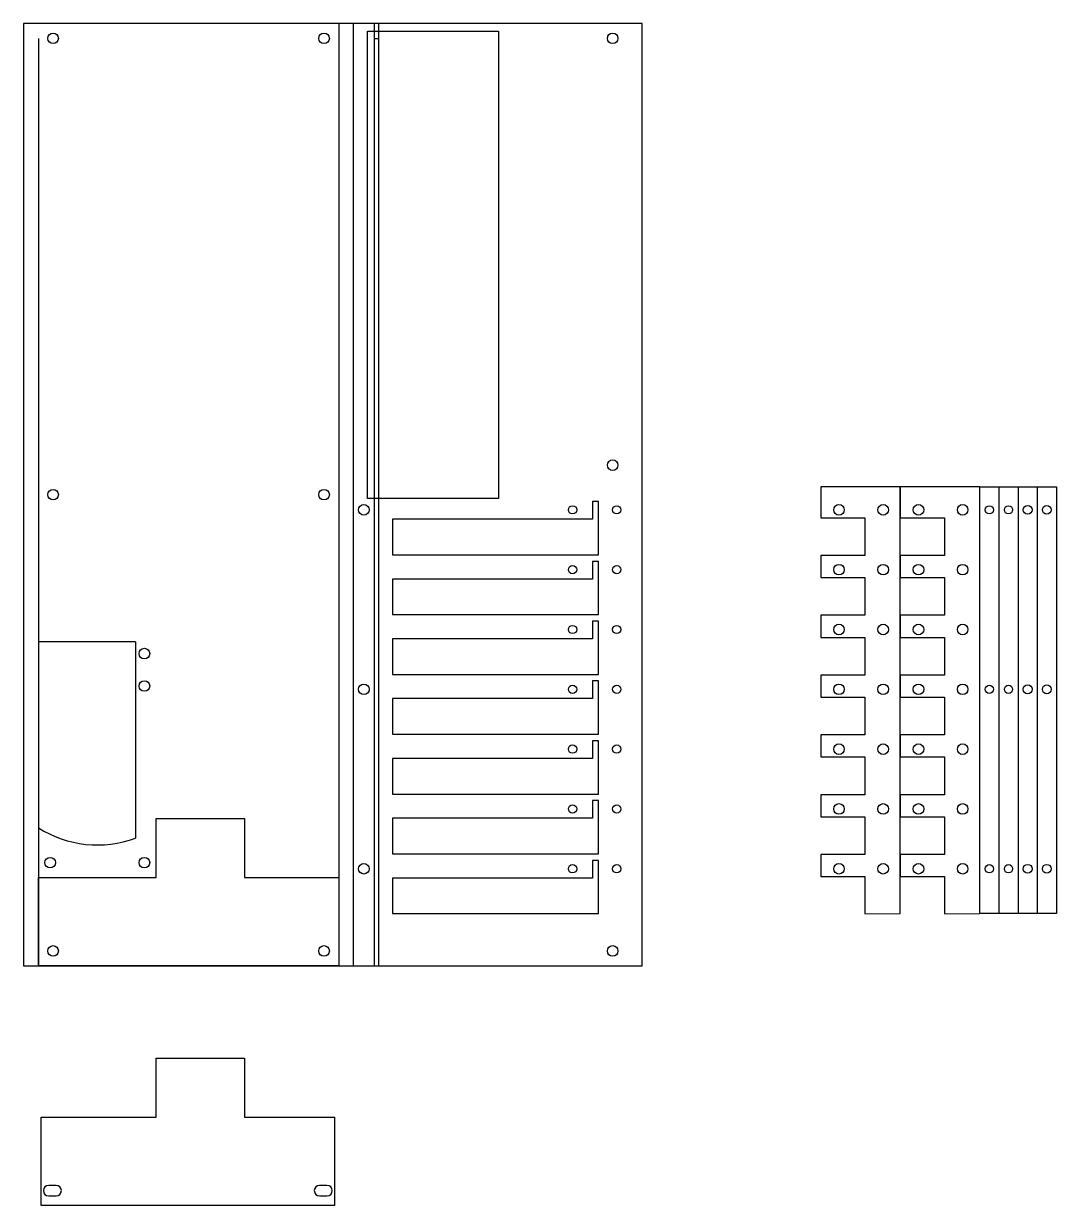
# Model space of a CAD drawing. Header units: millimetres. Extents: x -451 to 3969, y -944 to 930.
# Drawn here: x 1563.5 to 1914.2, y -944 to -542.6 of the extents above; entities that cross this region are included whole.
import ezdxf

# ---------------------------------------------------------------- set-up
doc = ezdxf.new("R2010")
doc.units = ezdxf.units.MM
for name, color, linetype in [('主板IO', 4, 'Continuous'), ('主板托开孔', 7, 'Continuous'), ('扩展卡开孔', 212, 'Continuous')]:
    doc.layers.add(name, color=color, linetype=linetype)

msp = doc.modelspace()

# ---------------------------------------------------------------- linework, layer by layer
for p, q in [((1568.537, -547.598), (1568.537, -862.598)), ((1682.537, -547.598), (1684.137, -547.598)), ((1888.19, -699.933), (1894.69, -699.933)), ((1894.69, -699.933), (1894.69, -844.923)), ((1894.69, -699.933), (1901.19, -699.933)), ((1901.19, -699.933), (1901.19, -844.923)), ((1901.19, -699.933), (1907.69, -699.933)), ((1907.69, -699.933), (1907.69, -844.923)), ((1907.69, -699.933), (1914.19, -699.933)), ((1914.19, -699.933), (1914.19, -844.923)), ((1601.537, -752.598), (1568.537, -752.598)), ((1601.537, -752.598), (1601.537, -819.239)), ((1608.537, -832.598), (1608.537, -812.598)), ((1608.537, -812.598), (1638.537, -812.598)), ((1638.537, -812.598), (1638.537, -832.598)), ((1568.537, -832.598), (1608.537, -832.598)), ((1568.537, -862.598), (1568.537, -832.598)), ((1638.537, -832.598), (1670.537, -832.598)), ((1670.537, -832.598), (1670.537, -862.598)), ((1894.69, -844.923), (1888.19, -844.923)), ((1901.19, -844.923), (1894.69, -844.923)), ((1907.69, -844.923), (1901.19, -844.923)), ((1914.19, -844.923), (1907.69, -844.923)), ((1670.537, -862.598), (1568.537, -862.598))]:
    msp.add_line(p, q)
for points in [[(1849.19, -844.933), (1861.19, -844.923), (1861.19, -699.933), (1849.19, -699.933), (1834.19, -699.933), (1834.19, -710.433), (1849.19, -710.433), (1849.19, -723.253), (1834.19, -723.253), (1834.19, -730.753), (1849.19, -730.753), (1849.19, -743.573), (1834.19, -743.573), (1834.19, -751.073), (1849.19, -751.073), (1849.19, -763.893), (1834.19, -763.893), (1834.19, -771.393), (1849.19, -771.393), (1849.19, -784.213), (1834.19, -784.213), (1834.19, -791.713), (1849.19, -791.713), (1849.19, -804.533), (1834.19, -804.533), (1834.19, -812.033), (1849.19, -812.033), (1849.19, -824.853), (1834.19, -824.853), (1834.19, -832.353), (1849.19, -832.353), (1849.19, -844.923)], [(1876.19, -844.933), (1888.19, -844.923), (1888.19, -699.933), (1876.19, -699.933), (1861.19, -699.933), (1861.19, -710.433), (1876.19, -710.433), (1876.19, -723.253), (1861.19, -723.253), (1861.19, -730.753), (1876.19, -730.753), (1876.19, -743.573), (1861.19, -743.573), (1861.19, -751.073), (1876.19, -751.073), (1876.19, -763.893), (1861.19, -763.893), (1861.19, -771.393), (1876.19, -771.393), (1876.19, -784.213), (1861.19, -784.213), (1861.19, -791.713), (1876.19, -791.713), (1876.19, -804.533), (1861.19, -804.533), (1861.19, -812.033), (1876.19, -812.033), (1876.19, -824.853), (1861.19, -824.853), (1861.19, -832.353), (1876.19, -832.353), (1876.19, -844.923)]]:
    msp.add_lwpolyline(points)
msp.add_lwpolyline([(1608.537, -914.02), (1608.537, -894.02), (1638.537, -894.02), (1638.537, -914.02), (1669.037, -914.02), (1669.037, -944.02), (1569.537, -944.02), (1569.537, -914.02)], close=True)
for centre, radius in [((1679.037, -707.758), 1.8), ((1749.917, -707.758), 1.4), ((1764.917, -707.758), 1.4), ((1840.38, -707.758), 1.8), ((1855.38, -707.758), 1.8), ((1867.38, -707.758), 1.8), ((1882.38, -707.758), 1.8), ((1891.44, -707.758), 1.4), ((1897.94, -707.758), 1.4), ((1904.44, -707.758), 1.5), ((1910.94, -707.758), 1.5), ((1840.38, -728.078), 1.8), ((1855.38, -728.078), 1.8), ((1867.38, -728.078), 1.8), ((1882.38, -728.078), 1.8), ((1749.917, -728.078), 1.4), ((1764.917, -728.078), 1.4), ((1840.38, -748.398), 1.8), ((1855.38, -748.398), 1.8), ((1867.38, -748.398), 1.8), ((1882.38, -748.398), 1.8), ((1749.917, -748.398), 1.4), ((1764.917, -748.398), 1.4), ((1604.537, -756.598), 1.8), ((1604.537, -767.598), 1.8), ((1679.037, -768.718), 1.8), ((1749.917, -768.718), 1.4), ((1764.917, -768.718), 1.4), ((1840.38, -768.718), 1.8), ((1855.38, -768.718), 1.8), ((1867.38, -768.718), 1.8), ((1882.38, -768.718), 1.8), ((1891.44, -768.718), 1.4), ((1897.94, -768.718), 1.4), ((1904.44, -768.718), 1.5), ((1910.94, -768.718), 1.5), ((1749.917, -789.038), 1.4), ((1764.917, -789.038), 1.4), ((1840.38, -789.038), 1.8), ((1855.38, -789.038), 1.8), ((1867.38, -789.038), 1.8), ((1882.38, -789.038), 1.8), ((1749.917, -809.358), 1.4), ((1764.917, -809.358), 1.4), ((1840.38, -809.358), 1.8), ((1855.38, -809.358), 1.8), ((1867.38, -809.358), 1.8), ((1882.38, -809.358), 1.8), ((1572.537, -827.598), 1.8), ((1604.537, -827.598), 1.8), ((1679.037, -829.678), 1.8), ((1749.917, -829.678), 1.4), ((1764.917, -829.678), 1.4), ((1840.38, -829.678), 1.8), ((1855.38, -829.678), 1.8), ((1867.38, -829.678), 1.8), ((1882.38, -829.678), 1.8), ((1891.44, -829.678), 1.4), ((1897.94, -829.678), 1.4), ((1904.44, -829.678), 1.5), ((1910.94, -829.678), 1.5)]:
    msp.add_circle(centre, radius)
msp.add_arc((1588.537, -784.598), 37, 237.27956, 290.56999)
at = {"layer": '主板IO'}
msp.add_lwpolyline([(1680.297, -703.908), (1680.297, -545.158), (1724.747, -545.158), (1724.747, -703.908)], close=True, dxfattribs=at)
at = {"layer": '主板托开孔'}
for points in [[(1563.537, -862.598), (1773.537, -862.598), (1773.537, -542.598), (1563.537, -542.598)], [(1670.537, -862.598), (1675.537, -862.598), (1675.537, -542.598), (1670.537, -542.598)], [(1682.537, -862.598), (1684.137, -862.598), (1684.137, -542.598), (1682.537, -542.598)]]:
    msp.add_lwpolyline(points, close=True, dxfattribs=at)
for points in [[(1572.037, -940.82), (1574.537, -940.82, 1), (1574.537, -937.22), (1572.037, -937.22, 1)], [(1664.037, -940.82), (1666.537, -940.82, 1), (1666.537, -937.22), (1664.037, -937.22, 1)]]:
    msp.add_lwpolyline(points, format="xyb", close=True, dxfattribs=at)
for centre in [(1573.537, -547.598), (1665.537, -547.598), (1763.537, -547.598), (1763.537, -692.598), (1573.537, -702.598), (1665.537, -702.598), (1573.537, -857.598), (1665.537, -857.598), (1763.537, -857.598)]:
    msp.add_circle(centre, 1.8, dxfattribs=at)
at = {"layer": '扩展卡开孔'}
for points in [[(1758.727, -723.003), (1758.727, -710.933), (1758.727, -704.933), (1756.727, -704.933), (1756.727, -710.933), (1688.727, -710.933), (1688.727, -723.003)], [(1758.727, -743.323), (1758.727, -731.253), (1758.727, -725.253), (1756.727, -725.253), (1756.727, -731.253), (1688.727, -731.253), (1688.727, -743.323)], [(1758.727, -763.643), (1758.727, -751.573), (1758.727, -745.573), (1756.727, -745.573), (1756.727, -751.573), (1688.727, -751.573), (1688.727, -763.643)], [(1758.727, -783.963), (1758.727, -771.893), (1758.727, -765.893), (1756.727, -765.893), (1756.727, -771.893), (1688.727, -771.893), (1688.727, -783.963)], [(1758.727, -804.283), (1758.727, -792.213), (1758.727, -786.213), (1756.727, -786.213), (1756.727, -792.213), (1688.727, -792.213), (1688.727, -804.283)], [(1758.727, -824.603), (1758.727, -812.533), (1758.727, -806.533), (1756.727, -806.533), (1756.727, -812.533), (1688.727, -812.533), (1688.727, -824.603)], [(1758.727, -844.923), (1758.727, -832.853), (1758.727, -826.853), (1756.727, -826.853), (1756.727, -832.853), (1688.727, -832.853), (1688.727, -844.923)]]:
    msp.add_lwpolyline(points, close=True, dxfattribs=at)

doc.saveas('drawing.dxf')
